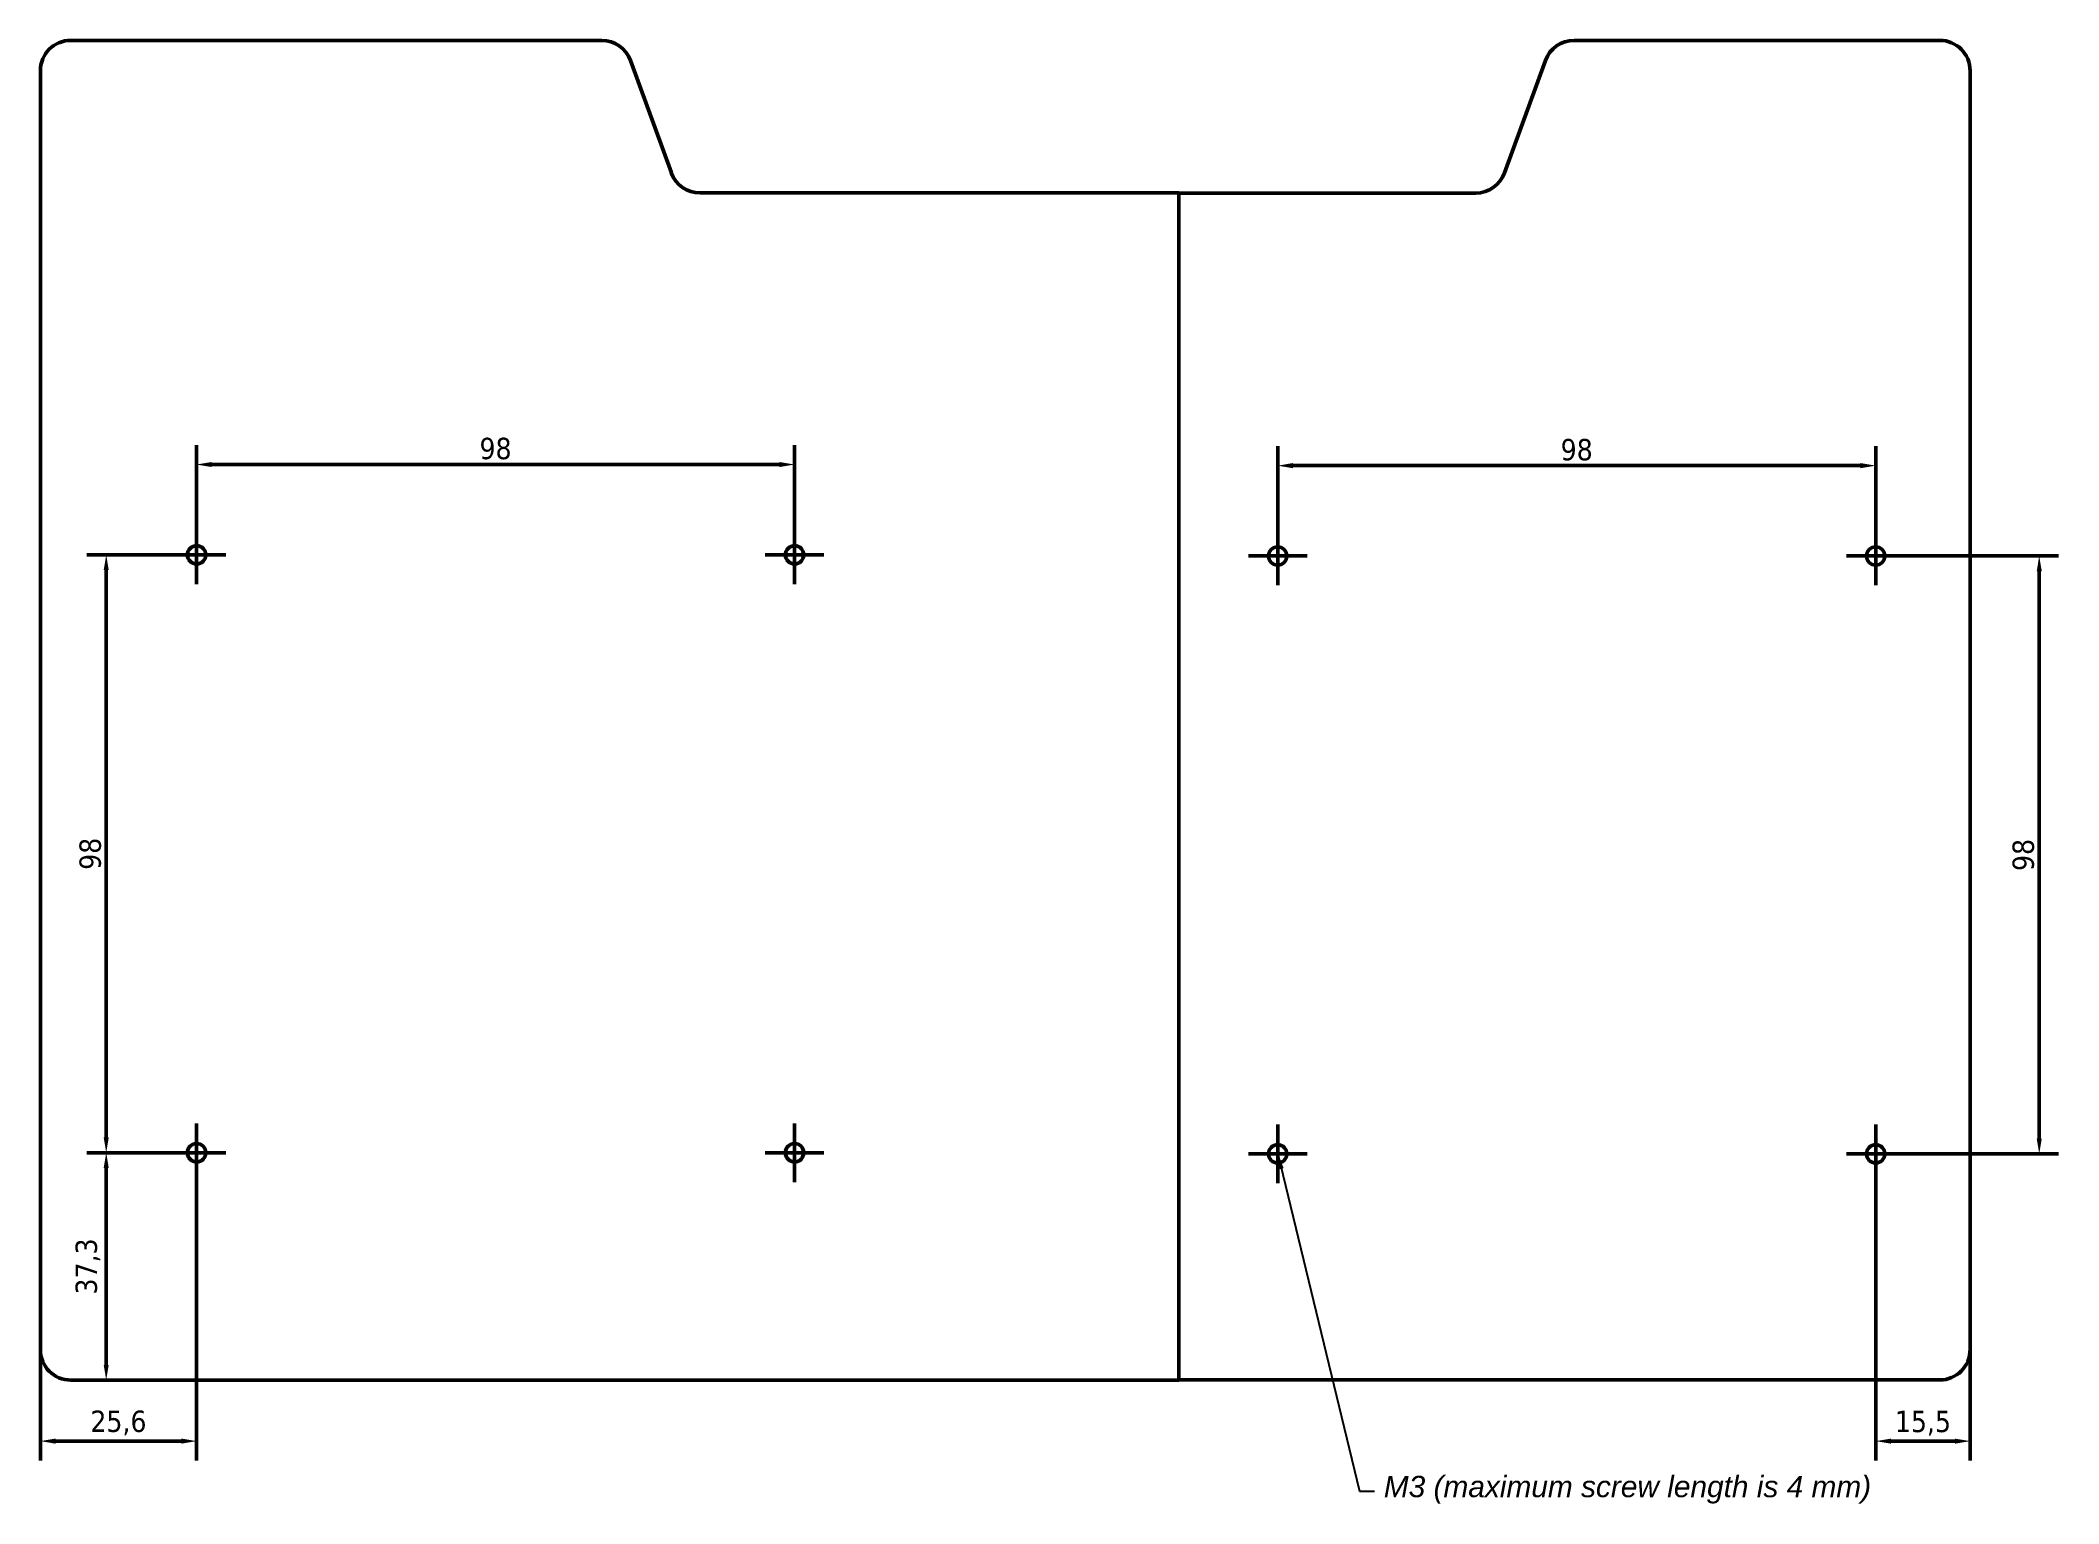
# Model space of a CAD drawing. Header units: millimetres. Extents: x 20 to 351, y 37 to 277.
import ezdxf

# ---------------------------------------------------------------- set-up
doc = ezdxf.new("R2010")
doc.units = ezdxf.units.MM
doc.layers.add('Visible (ISO)', color=7, linetype='Continuous', lineweight=50)
doc.styles.add('ISO', font='ariali.ttf')
doc.styles.add('Note Text (ISO)', font='tahoma.ttf')
doc.dimstyles.new('Default (ISO)', dxfattribs={"dimtxt": 3.5, "dimasz": 2.5, "dimexe": 3.175, "dimexo": 0, "dimgap": 0.762, "dimtad": 1, "dimtoh": 1, "dimrnd": 1e-08, "dimtxsty": 'Note Text (ISO)', "dimcen": 0.09, "dimdle": 10, "dimclrd": 256, "dimclre": 256, "dimclrt": 256, "dimazin": 0, "dimtfac": 0.714286, "dimtmove": 0, "dimatfit": 3, "dimfxl": 1, "dimtolj": 1, "dimlwd": -1, "dimlwe": -1, "dimarcsym": 0})
doc.dimstyles.new('PEC$7', dxfattribs={"dimtxt": 5, "dimasz": 2.5, "dimexe": 2, "dimexo": 1, "dimgap": 1.5, "dimtad": 1, "dimdec": 1, "dimrnd": 1e-08, "dimdsep": 46, "dimtxsty": 'ISO', "dimcen": 0.09, "dimdle": 6, "dimclrd": 7, "dimclre": 7, "dimclrt": 7, "dimazin": 3, "dimtfac": 0.5, "dimtdec": 3, "dimtmove": 0, "dimatfit": 3, "dimfxl": 1, "dimtolj": 1, "dimlwd": 25, "dimlwe": 15, "dimarcsym": 0})

# ---------------------------------------------------------------- blocks, each defined once
blk = doc.blocks.new('*D6')
at = {"layer": 'Defpoints', "color": 0, "transparency": 16777216}
for p in [(320.75, 207.59), (222.75, 197.59), (320.75, 197.59)]:
    blk.add_point(p, dxfattribs=at)
at = {"layer": 'Visible (ISO)', "transparency": 16777216}
for p, q in [((222.75, 197.59), (222.75, 210.77)), ((320.75, 197.59), (320.75, 210.77)), ((225.25, 207.59), (318.25, 207.59))]:
    blk.add_line(p, q, dxfattribs=at)
for points in [[(225.25, 208.01), (225.25, 207.17), (222.75, 207.59)], [(318.25, 208.01), (318.25, 207.17), (320.75, 207.59)]]:
    blk.add_solid(points, dxfattribs=at)
at = {"layer": 'Visible (ISO)', "transparency": 16777216, "insert": (271.75, 210.18), "char_height": 3.5, "attachment_point": 5, "style": 'Note Text (ISO)'}
blk.add_mtext('\\A1;98', dxfattribs=at)
blk = doc.blocks.new('*D7')
at = {"layer": 'Defpoints', "color": 0, "transparency": 16777216}
for p in [(143.57, 207.77), (45.57, 197.77), (143.57, 197.77)]:
    blk.add_point(p, dxfattribs=at)
at = {"layer": 'Visible (ISO)', "transparency": 16777216}
for p, q in [((45.57, 197.77), (45.57, 210.95)), ((143.57, 197.77), (143.57, 210.95)), ((48.07, 207.77), (141.07, 207.77))]:
    blk.add_line(p, q, dxfattribs=at)
for points in [[(48.07, 208.19), (48.07, 207.36), (45.57, 207.77)], [(141.07, 208.19), (141.07, 207.36), (143.57, 207.77)]]:
    blk.add_solid(points, dxfattribs=at)
at = {"layer": 'Visible (ISO)', "transparency": 16777216, "insert": (94.57, 210.37), "char_height": 3.5, "attachment_point": 5, "style": 'Note Text (ISO)'}
blk.add_mtext('\\A1;98', dxfattribs=at)
blk = doc.blocks.new('*D8')
at = {"layer": 'Defpoints', "color": 0, "transparency": 16777216}
for p in [(325.55, 192.78), (325.55, 94.78), (347.55, 94.78)]:
    blk.add_point(p, dxfattribs=at)
at = {"layer": 'Visible (ISO)', "transparency": 16777216}
for p, q in [((325.55, 192.78), (350.73, 192.78)), ((347.55, 190.28), (347.55, 97.28)), ((325.55, 94.78), (350.73, 94.78))]:
    blk.add_line(p, q, dxfattribs=at)
for points in [[(347.14, 190.28), (347.97, 190.28), (347.55, 192.78)], [(347.14, 97.28), (347.97, 97.28), (347.55, 94.78)]]:
    blk.add_solid(points, dxfattribs=at)
at = {"layer": 'Visible (ISO)', "transparency": 16777216, "insert": (344.96, 143.78), "char_height": 3.5, "attachment_point": 5, "rotation": 90, "style": 'Note Text (ISO)'}
blk.add_mtext('\\A1;98', dxfattribs=at)
blk = doc.blocks.new('*D9')
at = {"layer": 'Defpoints', "color": 0, "transparency": 16777216}
for p in [(40.77, 192.97), (30.77, 94.97), (40.77, 94.97)]:
    blk.add_point(p, dxfattribs=at)
at = {"layer": 'Visible (ISO)', "transparency": 16777216}
for p, q in [((40.77, 192.97), (27.59, 192.97)), ((30.77, 190.47), (30.77, 97.47)), ((40.77, 94.97), (27.59, 94.97))]:
    blk.add_line(p, q, dxfattribs=at)
for points in [[(30.35, 190.47), (31.18, 190.47), (30.77, 192.97)], [(30.35, 97.47), (31.18, 97.47), (30.77, 94.97)]]:
    blk.add_solid(points, dxfattribs=at)
at = {"layer": 'Visible (ISO)', "transparency": 16777216, "insert": (28.17, 143.97), "char_height": 3.5, "attachment_point": 5, "rotation": 90, "style": 'Note Text (ISO)'}
blk.add_mtext('\\A1;98', dxfattribs=at)
blk = doc.blocks.new('*D10')
at = {"layer": 'Defpoints', "color": 0, "transparency": 16777216}
for p in [(30.77, 94.97), (40.77, 94.97), (30.77, 57.7)]:
    blk.add_point(p, dxfattribs=at)
at = {"layer": 'Visible (ISO)', "transparency": 16777216}
for p, q in [((40.77, 94.97), (27.59, 94.97)), ((30.77, 60.2), (30.77, 92.47))]:
    blk.add_line(p, q, dxfattribs=at)
for points in [[(30.35, 92.47), (31.18, 92.47), (30.77, 94.97)], [(30.35, 60.2), (31.18, 60.2), (30.77, 57.7)]]:
    blk.add_solid(points, dxfattribs=at)
at = {"layer": 'Visible (ISO)', "transparency": 16777216, "insert": (27.78, 76.33), "char_height": 3.5, "attachment_point": 5, "rotation": 90, "style": 'Note Text (ISO)'}
blk.add_mtext('\\A1;37,3', dxfattribs=at)
blk = doc.blocks.new('*D11')
at = {"layer": 'Defpoints', "color": 0, "transparency": 16777216}
for p in [(45.57, 90.16), (19.97, 63.7), (45.57, 47.7)]:
    blk.add_point(p, dxfattribs=at)
at = {"layer": 'Visible (ISO)', "transparency": 16777216}
for p, q in [((45.57, 90.16), (45.57, 44.52)), ((19.97, 63.7), (19.97, 44.52)), ((22.47, 47.7), (43.07, 47.7))]:
    blk.add_line(p, q, dxfattribs=at)
for points in [[(22.47, 48.12), (22.47, 47.28), (19.97, 47.7)], [(43.07, 48.12), (43.07, 47.28), (45.57, 47.7)]]:
    blk.add_solid(points, dxfattribs=at)
at = {"layer": 'Visible (ISO)', "transparency": 16777216, "insert": (32.77, 50.68), "char_height": 3.5, "attachment_point": 5, "style": 'Note Text (ISO)'}
blk.add_mtext('\\A1;25,6', dxfattribs=at)
blk = doc.blocks.new('*D12')
at = {"layer": 'Defpoints', "color": 0, "transparency": 16777216}
for p in [(320.75, 89.98), (336.22, 63.7), (320.75, 47.7)]:
    blk.add_point(p, dxfattribs=at)
at = {"layer": 'Visible (ISO)', "transparency": 16777216}
for p, q in [((320.75, 89.98), (320.75, 44.52)), ((336.22, 63.7), (336.22, 44.52)), ((333.72, 47.7), (323.25, 47.7))]:
    blk.add_line(p, q, dxfattribs=at)
for points in [[(323.25, 48.11), (323.25, 47.28), (320.75, 47.7)], [(333.72, 48.11), (333.72, 47.28), (336.22, 47.7)]]:
    blk.add_solid(points, dxfattribs=at)
at = {"layer": 'Visible (ISO)', "transparency": 16777216, "insert": (328.49, 50.65), "char_height": 3.5, "attachment_point": 5, "style": 'Note Text (ISO)'}
blk.add_mtext('\\A1;15,5', dxfattribs=at)

msp = doc.modelspace()

# ---------------------------------------------------------------- linework, layer by layer
at = {"layer": 'Visible (ISO)'}
for p, q in [((111.973, 277.297), (24.974, 277.297)), ((271.329, 277.298), (331.222, 277.298)), ((19.974, 272.297), (19.974, 62.701)), ((123.378, 255.584), (116.672, 274.007)), ((266.631, 274.008), (259.917, 255.561)), ((336.222, 62.723), (336.222, 272.298)), ((206.562, 252.294), (128.076, 252.294)), ((255.218, 252.271), (206.562, 252.271)), ((206.562, 57.723), (206.562, 252.271)), ((24.974, 57.701), (206.562, 57.701)), ((206.562, 57.723), (331.222, 57.723))]:
    msp.add_line(p, q, dxfattribs=at)
at = {"layer": 'Visible (ISO)', "linetype": 'Continuous'}
for p, q in [((45.573, 197.774), (45.573, 188.161)), ((143.573, 197.774), (143.573, 188.161)), ((222.748, 197.59), (222.748, 187.978)), ((320.748, 197.59), (320.748, 187.978)), ((50.379, 192.967), (40.766, 192.967)), ((148.379, 192.967), (138.766, 192.967)), ((227.555, 192.784), (217.942, 192.784)), ((325.555, 192.784), (315.942, 192.784)), ((45.573, 99.774), (45.573, 90.161)), ((143.573, 99.774), (143.573, 90.161)), ((222.748, 99.59), (222.748, 89.978)), ((320.748, 99.59), (320.748, 89.978)), ((50.379, 94.967), (40.766, 94.967)), ((148.379, 94.967), (138.766, 94.967)), ((227.555, 94.784), (217.942, 94.784)), ((325.555, 94.784), (315.942, 94.784))]:
    msp.add_line(p, q, dxfattribs=at)
at = {"layer": 'Visible (ISO)'}
for centre in [(45.573, 192.967), (143.573, 192.967), (222.748, 192.784), (320.748, 192.784), (45.573, 94.967), (143.573, 94.967), (222.748, 94.784), (320.748, 94.784)]:
    msp.add_circle(centre, 1.5, dxfattribs=at)
for centre, start, end in [((24.974, 272.297), 90, 180), ((111.973, 272.297), 20, 90), ((271.329, 272.298), 90, 160), ((331.222, 272.298), 360, 90), ((128.076, 257.294), 200, 270), ((255.218, 257.271), 270, 340), ((24.974, 62.701), 180, 270), ((331.222, 62.723), 270, 360)]:
    msp.add_arc(centre, 5, start, end, dxfattribs=at)

# ---------------------------------------------------------------- texts
at = {"layer": 'Visible (ISO)', "color": 7, "insert": (240.14, 42.009), "char_height": 3.5, "width": 123.62043, "attachment_point": 1, "style": 'ISO'}
msp.add_mtext('M3 (maximum screw length is 4 mm)', dxfattribs=at)

# ---------------------------------------------------------------- dimensions: what is measured, and where the dimension line sits
at = {"layer": 'Visible (ISO)'}
for base, p1, p2, angle, override, picture, middle in [((143.573, 207.774), (45.573, 197.774), (143.573, 197.774), 180, {"dimgap": 0.762, "dimtoh": 0, "dimdec": 2, "dimtol": 0, "dimlim": 0, "dimtp": 0, "dimtm": 0, "dimtdec": 2, "dimtofl": 0, "dimatfit": 1}, '*D7', (94.573, 207.774)), ((320.748, 207.59), (222.748, 197.59), (320.748, 197.59), 180, {"dimgap": 0.762, "dimtoh": 0, "dimdec": 2, "dimtol": 0, "dimlim": 0, "dimtp": 0, "dimtm": 0, "dimtdec": 2, "dimtofl": 0, "dimatfit": 1}, '*D6', (271.748, 207.59)), ((30.766, 94.967), (40.766, 192.967), (40.766, 94.967), 90, {"dimgap": 0.762, "dimtoh": 0, "dimdec": 2, "dimtol": 0, "dimlim": 0, "dimtp": 0, "dimtm": 0, "dimtdec": 2, "dimtofl": 0, "dimatfit": 1}, '*D9', (30.766, 143.967)), ((347.555, 94.784), (325.555, 192.784), (325.555, 94.784), 90, {"dimgap": 0.762, "dimtoh": 0, "dimdec": 2, "dimtol": 0, "dimlim": 0, "dimtp": 0, "dimtm": 0, "dimtdec": 2, "dimtofl": 0, "dimatfit": 1}, '*D8', (347.555, 143.784)), ((30.766, 94.967), (30.766, 57.701), (40.766, 94.967), 270, {"dimgap": 0.762, "dimtoh": 0, "dimdec": 1, "dimse1": 1, "dimtol": 0, "dimlim": 0, "dimtp": 0, "dimtm": 0, "dimtdec": 2, "dimtofl": 0, "dimatfit": 1}, '*D10', (30.766, 76.334)), ((45.573, 47.7), (19.974, 63.7), (45.573, 90.161), 180, {"dimgap": 0.762, "dimtoh": 0, "dimdec": 2, "dimtol": 0, "dimlim": 0, "dimtp": 0, "dimtm": 0, "dimtdec": 2, "dimtofl": 0, "dimatfit": 1}, '*D11', (32.773, 47.7))]:
    dim = msp.add_linear_dim(base=base, p1=p1, p2=p2, angle=angle, dimstyle='Default (ISO)', override=override, dxfattribs=at)
    dim.commit()
    dim.dimension.update_dxf_attribs({"geometry": picture, "text_midpoint": middle, "dimtype": 160})
dim = msp.add_linear_dim(base=(320.748, 47.697), p1=(336.222, 63.697), p2=(320.748, 89.978), dimstyle='Default (ISO)', override={"dimgap": 0.762, "dimtoh": 0, "dimdec": 1, "dimtol": 0, "dimlim": 0, "dimtp": 0, "dimtm": 0, "dimtdec": 2, "dimtofl": 0, "dimatfit": 1}, dxfattribs=at)
dim.commit()
dim.dimension.update_dxf_attribs({"geometry": '*D12', "text_midpoint": (328.485, 47.697), "dimtype": 160})

# ---------------------------------------------------------------- leaders
at = {"layer": 'Visible (ISO)', "color": 7, "linetype": 'Continuous', "lineweight": 25, "annotation_type": 0, "has_hookline": 1, "hookline_direction": 0, "text_width": 79.378}
msp.add_leader([(222.748, 94.784), (236.14, 39.509), (238.64, 39.509)], dimstyle='PEC$7', override={"dimtad": 0}, dxfattribs=at)

doc.saveas('drawing.dxf')
